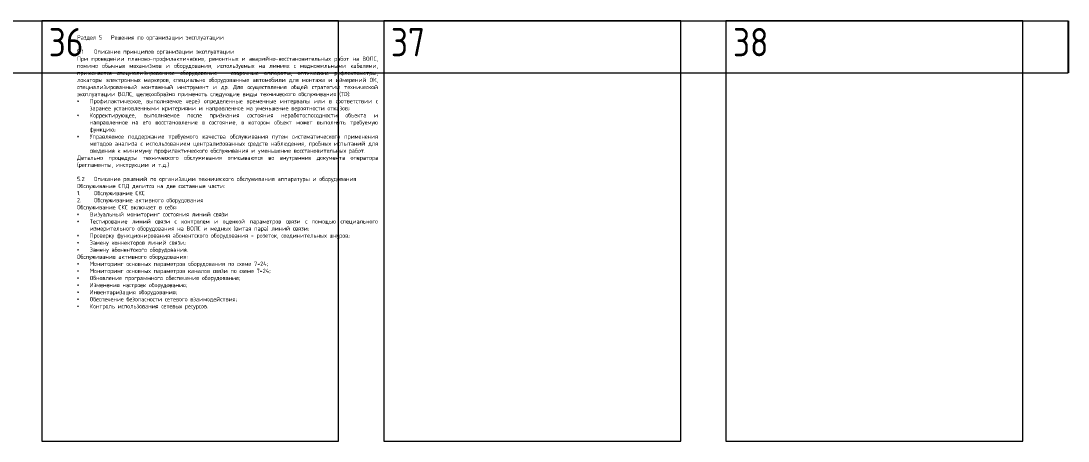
# Model space of a CAD drawing. Extents: x 6775 to 13793, y 2665 to 3972.
# Drawn here: x 13052 to 13793, y 3675 to 3972 of the extents above; entities that cross this region are included whole.
import ezdxf

# ---------------------------------------------------------------- set-up
doc = ezdxf.new("R2010")
doc.units = 0
doc.header["$MEASUREMENT"] = 0
doc.layers.get('0').update_dxf_attribs({"linetype": 'CONTINUOUS'})
doc.layers.get('Defpoints').update_dxf_attribs({"linetype": 'CONTINUOUS'})
doc.layers.add('ВЭ', color=1, linetype='CONTINUOUS')
doc.styles.add('мой', font='', dxfattribs={"width": 0.9, "height": 3})
doc.styles.get('мой').set_extended_font_data('GOST Common')

# ---------------------------------------------------------------- blocks, each defined once
blk = doc.blocks.new('*T13')
at = {"layer": 'Defpoints', "color": 8, "linetype": 'ByBlock', "lineweight": 0, "transparency": 16777216}
for p, q in [((0, 0), (7018, 0)), ((0, 0), (0, -36.67)), ((242, 0), (242, -36.67)), ((484, 0), (484, -36.67)), ((726, 0), (726, -36.67)), ((968, 0), (968, -36.67)), ((1210, 0), (1210, -36.67)), ((1452, 0), (1452, -36.67)), ((1694, 0), (1694, -36.67)), ((1936, 0), (1936, -36.67)), ((2178, 0), (2178, -36.67)), ((2420, 0), (2420, -36.67)), ((2662, 0), (2662, -36.67)), ((2904, 0), (2904, -36.67)), ((3146, 0), (3146, -36.67)), ((3388, 0), (3388, -36.67)), ((3630, 0), (3630, -36.67)), ((3872, 0), (3872, -36.67)), ((4114, 0), (4114, -36.67)), ((4356, 0), (4356, -36.67)), ((4598, 0), (4598, -36.67)), ((4840, 0), (4840, -36.67)), ((5082, 0), (5082, -36.67)), ((5324, 0), (5324, -36.67)), ((5566, 0), (5566, -36.67)), ((5808, 0), (5808, -36.67)), ((6050, 0), (6050, -36.67)), ((6292, 0), (6292, -36.67)), ((6534, 0), (6534, -36.67)), ((6776, 0), (6776, -36.67)), ((0, -36.67), (7018, -36.67))]:
    blk.add_line(p, q, dxfattribs=at)
at = {"layer": 'Defpoints', "color": 0, "linetype": 'ByBlock', "lineweight": -2, "transparency": 16777216}
blk.add_line((7018, 0), (7018, -36.67), dxfattribs=at)
at = {"layer": 'Defpoints', "color": 5, "linetype": 'Continuous', "lineweight": 0, "transparency": 16777216, "char_height": 20, "width": 232, "attachment_point": 1, "style": 'мой'}
for s, insert in [('1', (5, -5)), ('2', (247, -5)), ('3', (489, -5)), ('4', (731, -5)), ('5', (973, -5)), ('6', (1215, -5)), ('7', (1457, -5)), ('8', (1699, -5)), ('9', (1941, -5)), ('10', (2183, -5)), ('11', (2425, -5)), ('12', (2667, -5)), ('13', (2909, -5)), ('14', (3151, -5)), ('16', (3393, -5)), ('17', (3635, -5)), ('18', (3877, -5)), ('19', (4119, -5)), ('{\\fGOST Common|b0|i0|c204|p34;24', (4361, -5)), ('25', (4603, -5)), ('23', (4845, -5)), ('28', (5087, -5)), ('29', (5329, -5)), ('33', (5571, -5)), ('34', (5813, -5)), ('35', (6055, -5)), ('36', (6297, -5)), ('37', (6539, -5)), ('38', (6781, -5))]:
    blk.add_mtext(s, dxfattribs=dict(at, insert=insert))
blk = doc.blocks.new('*U14')
at = {"layer": 'ВЭ', "color": 250, "linetype": 'ByBlock', "lineweight": 18}
blk.add_lwpolyline([(-105, -148.5), (105, -148.5), (105, 148.5), (-105, 148.5), (-105, -148.5)], dxfattribs=at)
blk = doc.blocks.new('*U15')
at = {"layer": 'Defpoints', "color": 0, "linetype": 'ByBlock', "lineweight": -2, "transparency": 16777216}
for p in [(6292, 0), (6534, 0), (6776, 0)]:
    blk.add_blockref('*U14', p, dxfattribs=at)

msp = doc.modelspace()

# ---------------------------------------------------------------- block references
msp.add_blockref('*T13', (6775, 3972))
at = {"layer": 'Defpoints'}
msp.add_blockref('*U15', (6880, 3823.5), dxfattribs=at)

# ---------------------------------------------------------------- texts
at = {"color": 7, "insert": (13092, 3961.82), "char_height": 3, "attachment_point": 1, "style": 'мой'}
msp.add_mtext_dynamic_manual_height_columns('\\pxqj;Раздел 5^IРешения по организации эксплуатации\\P\\P5.1^IОписание принципов организации эксплуатации\\PПри проведении планово-профилактических, ремонтных и аварийно-восстановительных работ на ВОЛС, помимо обычных механизмов и оборудования, используемых на линиях с медножильными кабелями, применяется специализированное оборудование - сварочные аппараты, оптические рефлектометры, локаторы электронных маркеров, специально оборудованные автомобили для монтажа и измерений ОК, специализированный монтажный инструмент и др. Для осуществления общей стратегии технической эксплуатации ВОЛС, целесообразно применять следующие виды технического обслуживания (ТО):\\P\\pi-3,l3,t3;{\\fSymbol|b0|i0|c2|p18;·^I}Профилактическое, выполняемое через определенные временные интервалы или в соответствии с заранее установленными критериями и направленное на уменьшение вероятности отказов;\\P{\\fSymbol|b0|i0|c2|p18;·^I}Корректирующее, выполняемое после признания состояния неработоспосодности объекта и направленное на его восстановление в состояние, в котором объект может выполнять требуемую функцию;\\P{\\fSymbol|b0|i0|c2|p18;·^I}Управляемое поддержание требуемого качества обслуживания путем систематического применения методов анализа с использованием централизованных средств наблюдения, пробных испытаний для сведения к минимуму профилактического обслуживания и уменьшение восстановительных работ.\\P\\pi0,l0,tz;Детально процедуры технического обслуживания описываются во внутренних документа оператора (регламенты, инструкции и т.д.)\\P\\P5.2^IОписание решений по организации технического обслуживания аппаратуры и оборудования\\PОбслуживание СПД делится на две составные части:\\P1.^IОбслуживание СКС\\P2.^IОбслуживание активного оборудования \\PОбслуживание СКС включает в себя:\\P\\pi-3,l3,t3;{\\fSymbol|b0|i0|c2|p18;·^I}Визуальный мониторинг состояния линий связи\\P{\\fSymbol|b0|i0|c2|p18;·^I}Тестирование линий связи с контролем и оценкой параметров связи с помощью специального измерительного оборудования на ВОЛС и медных (витая пара) линий связи; \\P{\\fSymbol|b0|i0|c2|p18;·^I}Проверку функционирования абонентского оборудования - розеток, соединительных шнуров; \\P{\\fSymbol|b0|i0|c2|p18;·^I}Замену коннекторов линий связи; \\P{\\fSymbol|b0|i0|c2|p18;·^I}Замену абонентского оборудования. \\P\\pi0,l0,tz;Обслуживание активного оборудования:\\P\\pi-3,l3,t3;{\\fSymbol|b0|i0|c2|p18;·^I}Мониторинг основных параметров оборудования по схеме 7*24;\\P{\\fSymbol|b0|i0|c2|p18;·^I}Мониторинг основных параметров каналов связи по схеме 7*24;\\P{\\fSymbol|b0|i0|c2|p18;·^I}Обновление программного обеспечения оборудования;\\P{\\fSymbol|b0|i0|c2|p18;·^I}Изменения настроек оборудования;\\P{\\fSymbol|b0|i0|c2|p18;·^I}Инвентаризация оборудования;\\P{\\fSymbol|b0|i0|c2|p18;·^I}Обеспечение безопасности сетевого взаимодействия;\\P{\\fSymbol|b0|i0|c2|p18;·^I}Контроль использования сетевых ресурсов.', width=175, gutter_width=67, heights=[223], dxfattribs=at)

doc.saveas('drawing.dxf')
